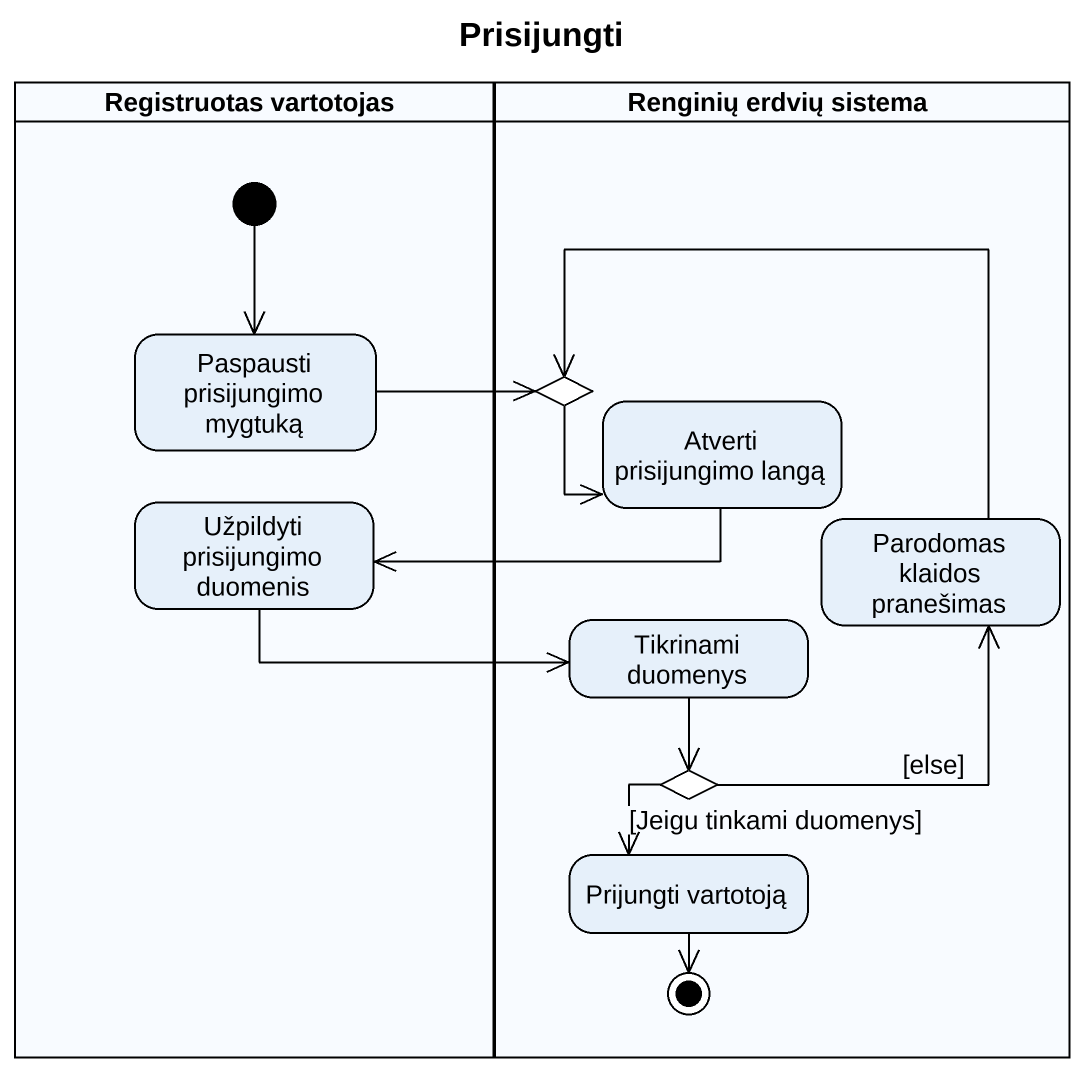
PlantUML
@startuml
title Prisijungti
hide empty description
state "Registruotas vartotojas" as Registruotas_vartotojas <<partition>> {
  state "Paspausti prisijungimo mygtuką" as Paspausti_prisijungimo
  state "Užpildyti prisijungimo duomenis" as Užpildyti_prisijungimo
  [*] --> Paspausti_prisijungimo
}
state "Renginių erdvių sistema" as Renginių_erdvių_sistema <<partition>> {
  state choice1 <<choice>>
  state "Atverti prisijungimo langą" as Atverti_prisijungimo_langą
  state "Parodomas klaidos pranešimas" as Parodomas_klaidos_pranešimas
  state "Tikrinami duomenys" as Tikrinami_duomenys
  state choice2 <<choice>>
  state "Prijungti vartotoją" as Prijungti_vartotoją
  Prijungti_vartotoją --> [*]
}
Paspausti_prisijungimo -right-> choice1
choice1 -right-> Atverti_prisijungimo_langą
Atverti_prisijungimo_langą -left-> Užpildyti_prisijungimo
Užpildyti_prisijungimo -right-> Tikrinami_duomenys
Parodomas_klaidos_pranešimas -left-> choice1
Tikrinami_duomenys --> choice2
choice2 -up-> Parodomas_klaidos_pranešimas : [else]
choice2 --> Prijungti_vartotoją : [Jeigu tinkami duomenys]
@enduml
